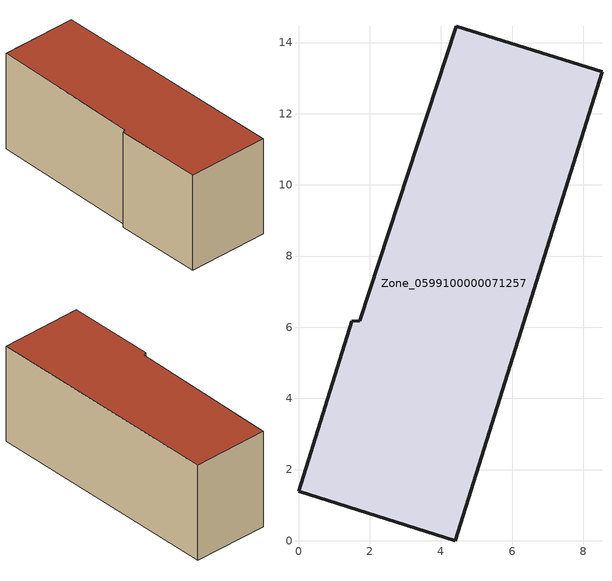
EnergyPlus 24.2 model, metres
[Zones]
Zone_0599100000071257
 floor ground (C_G): 4.41,0 0,1.39 1.5,6.17 1.72,6.19 4.44,14.46 8.53,13.18 z0.65
 wall outside (C_F): 1.72,6.19 1.5,6.17 0,1.39 4.41,0 8.53,13.18 4.44,14.46 1.72,6.19 z0.65:6.26
 roof outside (C_R): 8.53,13.18 4.44,14.46 1.72,6.19 1.5,6.17 0,1.39 4.41,0 z6.26
[BUILDING]
Pand.0599100000071257: North Axis=0; Terrain=City; Loads Convergence Tolerance Value=0.04; Temperature Convergence Tolerance Value=0.4; Solar Distribution=FullExterior; Maximum Number of Warmup Days=25; Minimum Number of Warmup Days=1
[Site:Location]
Rotterdam.The.Hague.AP_ZH_NLD Design_Conditions: Latitude=51.96; Longitude=4.45; Time Zone=1; Elevation=-4.5
[SITE:GROUNDTEMPERATURE:BUILDINGSURFACE]
18, 18, 18, 18, 18, 18, 18, 18, 18, 18, 18, 18
[MATERIAL] Thermal Absorptance=0.9; Solar Absorptance=0.7; Visible Absorptance=0.7
Name | Roughness | Thickness | Conductivity | Density | Specific Heat
G.TC.1965-1974 | MediumSmooth | 0.15 | 0.882353 | 540 | 1210
F.TC.1965-1974 | Rough | 0.3 | 0.697674 | 1920 | 840
R.TC.1965-1974 | MediumRough | 0.2 | 0.232558 | 1500 | 1000
[CONSTRUCTION]
C_G: G.TC.1965-1974
C_F: F.TC.1965-1974
C_R: R.TC.1965-1974
[ZONE]
Zone_0599100000071257: Type=1; Multiplier=1; Ceiling Height=Autocalculate; Volume=Autocalculate; Floor Area=autocalculate; Part of Total Floor Area=Yes
[ZONEINFILTRATION:DESIGNFLOWRATE]
Infil_Zone_0599100000071257: Zone or ZoneList or Space or SpaceList=Zone_0599100000071257; Schedule=AlwaysOn; Design Flow Rate Calculation Method=Flow/Area; Flow Rate per Floor Area=0.003; Constant Term Coefficient=1; Temperature Term Coefficient=0; Velocity Term Coefficient=0; Velocity Squared Term Coefficient=0
[HVACTEMPLATE:ZONE:IDEALLOADSAIRSYSTEM]
Zone_0599100000071257: Maximum Heating Supply Air Temperature=50; Minimum Cooling Supply Air Temperature=13; Maximum Heating Supply Air Humidity Ratio=0.0156; Minimum Cooling Supply Air Humidity Ratio=0.0077; Heating Limit=NoLimit; Cooling Limit=NoLimit; Dehumidification Control Type=ConstantSensibleHeatRatio; Cooling Sensible Heat Ratio=0.7; Dehumidification Setpoint=60; Humidification Control Type=None; Humidification Setpoint=30; Outdoor Air Method=None; Outdoor Air Flow Rate per Person=0.00944; Outdoor Air Flow Rate per Zone Floor Area=0; Outdoor Air Flow Rate per Zone=0; Demand Controlled Ventilation Type=None; Outdoor Air Economizer Type=NoEconomizer; Heat Recovery Type=None; Sensible Heat Recovery Effectiveness=0.7; Latent Heat Recovery Effectiveness=0.65
[ZONECONTROL:THERMOSTAT]
ThermostatControl_Zone_0599100000071257: Zone or ZoneList=Zone_0599100000071257; Control Type Schedule=DualSetpointControlType; Control 1=Thermostat_Zone_0599100000071257; Temperature Difference Between Cutout And Setpoint=0
[THERMOSTATSETPOINT:DUALSETPOINT]
Thermostat_Zone_0599100000071257: Heating Setpoint Temperature Schedule=HeatingSetpoint_Zone_0599100000071257; Cooling Setpoint Temperature Schedule=CoolingSetpoint_Zone_0599100000071257
[SCHEDULE:COMPACT]
HeatingSetpoint_Zone_0599100000071257: Through: 12/31, For: AllDays, Until: 24:00, 21
CoolingSetpoint_Zone_0599100000071257: Through: 12/31, For: AllDays, Until: 24:00, 24
DualSetpointControlType: Through: 12/31, For: AllDays, Until: 24:00, 4
AlwaysOn: Through: 12/31, For: AllDays, Until: 24:00, 1
